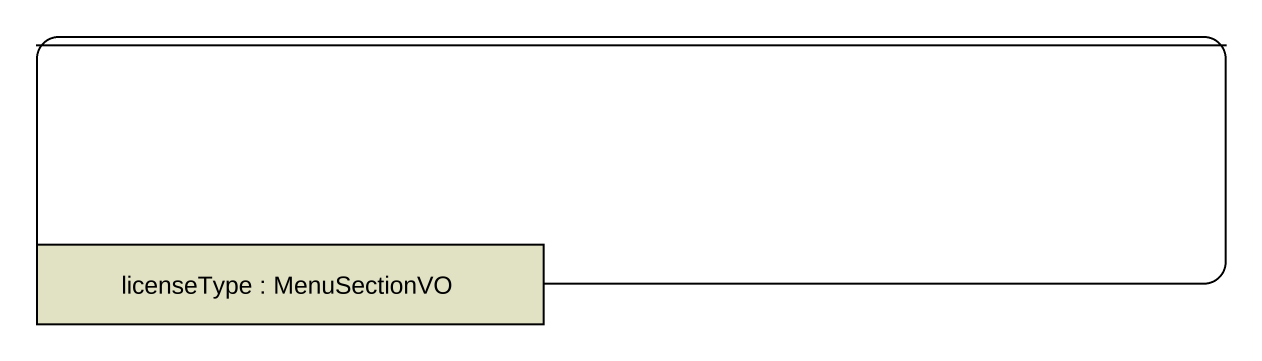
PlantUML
@startuml
hide empty description
state " " as state1 {
  state "licenseType : MenuSectionVO" as licenseType <<object>> #E1E1C3
}
@enduml
